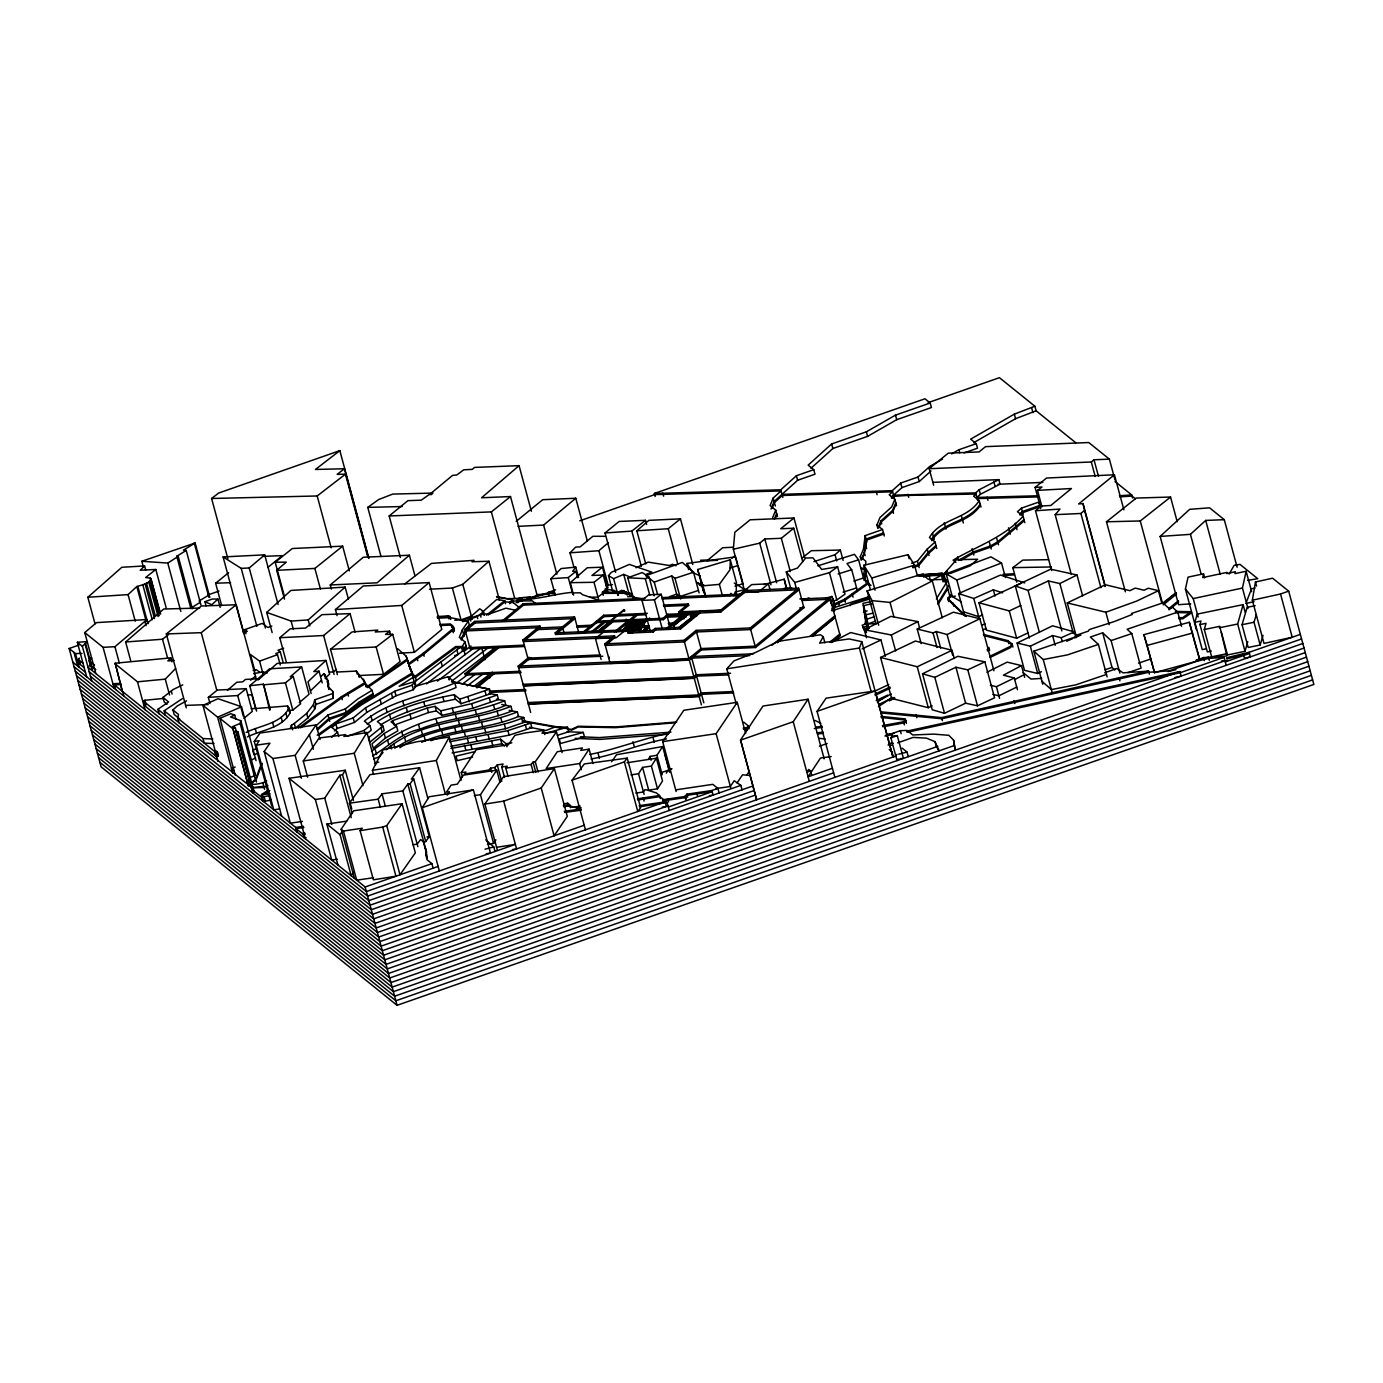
<?xml version="1.0" encoding="UTF-8"?>
<svg xmlns="http://www.w3.org/2000/svg" width="1383" height="1383" viewBox="0 0 1383 1383"><rect width="100%" height="100%" fill="white"/><g stroke="black" fill="none" stroke-linecap="round" stroke-linejoin="round"><path stroke-width="1.5" d="M730.276 559.752L730.068 569.623L719.385 584.369L702.944 585.822L697.637 569.537L730.276 559.752L736.413 582.502L736.205 592.373L733.837 595.658M835.107 607.154L831.875 596.453L825.668 598.217M833.085 598.925L834.122 610.007L833.361 600.706L830.595 601.847M834.433 611.148L834.589 605.253L844.909 600.343L868.541 583.436L870.979 585.407M884.273 535.982L882.544 529.533L865.188 535.619L863.407 549.189L860.261 556.761L861.177 560.184L864.34 552.595L866.104 539.024L883.46 532.956M865.637 564.61L865.862 561.291L860.261 556.761M628.159 633.12L630.579 631.132L630.147 629.542L627.726 631.53L628.159 633.12L653.139 632.014L655.559 630.026L680.54 628.919L699.919 612.997L720.733 612.064L744.936 592.166L733.336 549.224L734.822 532.248L750.156 519.801L793.963 517.985L804.647 557.556M1288.679 591.146L1280.537 593.999L1292.206 637.235L1264.01 643.441L1252.341 600.205L1255.487 581.984L1272.602 578.198L1288.679 591.146L1313.85 684.447L397.077 1005.32L101.08 766.822L69.15 648.489L79.021 645.031M869.06 585.337L868.247 582.312L865.067 579.754L863.787 573.72L864.842 568.136L861.453 568.24M865.862 582.295L865.015 578.267L866.328 571.335M178.995 722.739L177.767 718.192L178.511 714.441L172.91 709.911L177.318 705.935L186.567 700.853M983.33 634.365L1008.034 640.692L1012.114 644.046L1010.281 646.414L989.848 656.303M1196.468 630.008L1185.421 589.054L1188.066 577.126L1203.521 573.824L1202.709 577.593L1226.998 572.389L1226.756 573.565L1235.382 571.749L1234.95 573.634L1246.135 571.248L1251.667 591.717M1247.967 608.537L1242.435 588.052L1246.135 571.248M262.753 799.132L262.407 800.636L261.525 794.585L267.87 790.402M254.956 778.301L240.158 723.43L240.798 720.733L230.512 716.93L234.712 715.132L235.802 719.195M254.921 773.08L254.265 775.777L250.461 777.402M332.076 693.765L314.719 699.833L313.492 704.552L306.68 713.421L294.302 723.499L295.53 728.046L307.908 717.967L314.719 709.116L315.946 704.396L333.303 698.311L332.698 691.362L328.117 686.487L327.667 680.159L324.953 674.645L323.95 673.642L320.873 676.46M333.303 698.311L332.698 691.362M1221.362 632.169L1227.136 653.623L1211.664 656.839L1204.299 629.524L1206.028 623.353L1199.96 624.58L1207.342 651.894L1211.37 651.065M1204.299 629.524L1219.771 626.326L1226.686 655.11L1245.028 651.307L1237.664 624.01L1243.092 604.63L1197.194 614.121L1194.877 622.315L1202.242 649.63L1206.304 648.765M1245.028 651.307L1247.743 641.626M1199.96 624.58L1200.963 621.036L1194.877 622.315M1263.007 635.367L1260.172 645.014L1248.192 647.469L1242.038 624.701L1247.155 607.344L1255.142 605.702M1260.172 645.014L1254.035 622.264L1256.3 614.536M1226.686 655.11L1227.136 653.623M850.182 605.633L850.649 604.164L868.005 598.078L869.233 595.07M290.344 728.392L291.398 725.245L294.302 723.499M95.012 623.871L87.838 597.249L128.066 594.604L136.831 586.53C140.288 585.355 152.13 583.09 150.367 578.111L145.63 577.541L155.83 569.468L166.323 608.382M267.887 785.475L264.118 787.446L251.049 787.93L235.698 731.037L237.928 731.866L254.126 792.096L251.326 782.847L255.699 779.009L261.214 764.229M871.031 691.172L859.396 648.022L861.782 641.677L849.041 638.929L819.67 643.13L823.248 636.699L820.465 634.762L778.214 641.384L755.931 652.292L734.045 660.849L726.784 668.836L736.205 703.774M262.303 763.381L256.011 780.15C244.065 787.186 263.081 783.746 266.66 780.928M1246.567 601.622L1251.529 588.847L1255.003 588.034M437.46 618.218L450.201 617.596L468.284 621.226L462.389 629.766L459.312 637.321L464.913 641.833L466.659 648.281M461.006 638.842L469.2 624.632L468.284 621.226M461.317 639.983L469.511 625.773M414.952 677.774L455.906 647.693L461.645 647.642L464.913 641.833M465.846 645.256L463.875 650.079L415.488 686.711M466.14 646.38L464.187 651.203L470.998 646.051M579.788 520.821L654.66 494.613L781.084 490.93L773.183 498.053L770.106 505.608L775.725 510.12L777.453 516.568M771.04 509.013L774.117 501.459L797.611 480.281L814.985 474.196L813.757 469.65L808.139 465.137L831.65 443.96L866.38 431.807L895.492 415.142L930.206 402.989L931.433 407.536L896.72 419.689L867.608 436.354L832.877 448.507L810.939 468.284M772.112 508.27L774.411 502.599L782.311 495.494L892.588 491.778L889.234 494.803L894.836 499.315L896.582 505.763M772.648 517.674L775.725 510.12M774.324 519.195L776.641 513.525M775.414 518.452L776.952 514.666M831.632 610.439L833.206 606.601M895.769 502.738L892.692 510.292L880.936 520.872L877.859 528.427L876.943 525.021L880.003 517.467L891.758 506.869L894.836 499.315M878.931 527.684L881.23 522.013L892.986 511.416L896.063 503.879M865.17 622.333L866.328 619.463L874.298 616.68M866.398 626.879L867.556 624.01L866.328 619.463M862.266 559.423L866.156 546.734L866.415 540.165L883.772 534.08M948.652 601.553L947.822 598.511L951.02 594.465M504.518 777.402L501.718 767.029L503.101 764.004L497.258 764.885L494.889 767.479L490.637 768.17L488.787 770.054L464.602 773.996L465.933 772.06L461.282 772.63L462.406 776.779M362.968 785.63L354.238 753.268L366.927 732.489L343.935 736.465L345.681 734.615L319.179 737.986L303.257 760.978L307.614 777.16M729.826 595.693L731.002 593.307M648.506 759.319L650.01 756.415L656.942 755.256L662.647 746.543L669.493 771.904M373.548 774.445L372.442 770.314L383.039 749.863L417.13 741.703L449.285 737.087L460.988 780.461M685.795 799.53L684.983 796.487L686.902 794.153L711.899 790.523L717.915 788.414L719.143 792.978M445.24 793.548L436.319 760.494L449.285 737.087M461.282 772.63L476.288 749.672L508.374 744.78L514.943 735.324L525.384 732.921L543.623 730.38L542.05 733.232L556.485 731.884L562.068 752.646M1229.159 574.014L1234.12 565.353L1239.981 564.385L1257.752 578.699L1247.587 580.376M743.708 722.168L748.22 725.781L747.218 727.475L743.19 728.028M745.731 731.624L747.529 728.616L743.484 729.169M351.801 809.055L342.535 774.757L345.266 770.245L289.047 778.283L305.366 838.824M936.412 598.822L947.148 581.517L942.791 581.603L944.796 579.391L945.626 582.433M937.639 603.368L948.375 586.081M937.951 604.509L947.597 588.951M353.357 872.241L351.178 875.733L340.114 834.762L342.293 831.269M439.362 870.979L422.282 807.707L429.128 796.764L473.384 789.831L490.464 853.086L486.246 853.743M246.122 732.402C260.661 725.176 280.611 723.914 289.012 708.148L287.578 705.952L255.89 708.511M247.35 736.949C261.888 729.723 281.838 728.478 290.24 712.694L289.012 708.148M644.115 794.43L638.548 773.754L642.576 767.392L651.376 766.061L656.389 758.23L627 762.759M642.576 767.392L648.713 790.16L657.513 788.811L662.526 780.98L656.389 758.23M661.852 773.46L662.751 772.094L671.049 769.328M666.26 773.166L668.369 769.951L671.948 768.689M331.834 824.389L324.763 798.147L339.803 775.275L342.535 774.757M589.106 749.137L580.739 750.399L582.347 747.961L557.28 751.712L546.147 768.568L579.615 763.554L589.106 749.137L592.979 763.485M740.545 739.991L756.622 799.616L740.545 739.991L762.984 706.039L808.087 699.228L824.164 758.852M741.374 739.87L793.237 721.719L808.087 699.228M474.334 795.605L480.454 794.689L496.722 770.141L500.006 782.311M487.473 844.304L493.593 843.388L495.909 839.879M898.172 758.887L897.048 760.598L890.911 737.848L892.035 736.119L897.29 735.6L903.427 758.368L899.935 758.714M896.945 754.323L895.821 756.052L378.648 937.052L82.652 698.553M447.141 795.121L449.389 791.733L446.415 792.182L451.117 785.112L457.341 784.178L463.322 775.171L496.722 770.141M676.131 791.474L662.682 741.634L683.824 710.274L737.26 702.305L745.662 733.457M662.682 741.634L716.117 733.664L737.26 702.305M737.07 782.899L742.55 774.774L748.894 775.379M746.664 775.033L749.171 771.628M987.116 649.785L988.759 647.365L989.571 650.39M987.427 650.926L989.052 648.506M541.22 787.999L554.393 768.568L567.289 816.368L554.116 835.799L541.22 787.999L503.689 801.137L484.897 804.076L497.24 849.784M354.428 878.361L341.169 829.195L353.685 810.801L402.073 803.73L415.332 852.879L399.998 874.782L386.739 825.634L402.073 803.73M484.897 804.076L503.55 776.658L554.393 768.568M834.865 777.384L817.059 711.381L826.1 698.173L875.128 690.947L892.934 756.933L861.782 641.677M875.128 690.947L817.059 711.381M891.707 752.387L893.712 756.778M271.708 806.03L254.265 741.409L260.021 733.025L316.119 724.899L320.061 739.49M281.631 816.126L264.188 751.505L269.927 743.207L256.356 745.178L259.14 740.7L254.265 741.409M316.119 724.899L295.149 755.308L272.918 758.524L264.188 751.505M611.614 761.774L616.524 754.755L662.647 746.543M408.417 663.598L423.336 653.208L453.572 628.159L450.357 623.923L439.829 624.442M508.062 776.451L505.815 768.153L531.124 764.471L533.06 762.102L535.273 761.705L556.485 731.884M891.586 498.347L893.816 496.341L908.182 495.408L976 494.025L973.632 496.151L979.25 500.663C966.855 519.714 940.838 518.003 929.445 537.538L935.046 542.05L936.775 548.498M931.381 539.508C943.171 521.184 968.152 522.791 980.167 504.086M931.693 540.649C943.465 522.325 968.446 523.915 980.478 505.227M505.815 768.153L507.25 766.165L501.718 767.029M427.952 798.7L419.602 767.738L411.373 779.13L413.69 778.802L429.283 836.611L425.722 841.573L423.388 841.884M352.198 813.515L349.415 803.195L378.164 799.167L382.019 793.842L402.851 790.92L407.795 784.075L410.111 783.763L413.69 778.802M349.415 803.195L369.987 774.67L419.602 767.738M578.561 577.472L575.76 567.134L572.648 571.283L575.916 571.404L577.593 577.61M585.441 829.8L572.061 780.202L584.335 763.935L627.225 758.109L640.606 807.724L637.77 811.493L624.373 761.877L627.225 758.109M338.749 736.569L337.521 732.022L331.92 727.51L335.844 723.966L353.201 717.898L365.579 707.802L394.795 691.223L412.151 685.155L414.883 681.594L416.11 686.141L413.379 689.702L396.022 695.77L366.806 712.366L354.428 722.445L337.072 728.53L334.444 730.881M911.604 563.209L917.396 561.187L927.25 549.068L935.046 542.05M80.663 662.613L79.522 663.961L78.295 659.414L79.436 658.066M1071.306 574.429L1055.177 514.666L1060 509.065L1035.504 510.742L1051.616 570.522M612.946 592.201L608.485 575.656L611.372 572.303L629.351 564.42L651.808 572.13L646.017 574.377M943.846 574.049L956.5 559.683L977.643 559.251L970.192 565.82L951.037 573.184L943.846 574.049L949.983 596.816L955.376 596.159M360.116 830.664L382.693 827.051L395.953 876.2L373.393 879.813L360.116 830.664L362.277 828.227L343.451 831.027L341.169 829.195M951.331 595.606L948.133 599.652L965.075 616.144M115.204 663.218L122.344 691.344L115.204 663.218L170.835 657.876L171.907 661.852M114.858 663.581L137.487 681.819L165.268 679.139L175.624 668.473M182.763 684.844L173.082 689.581L162.987 697.447L164.214 701.994L167.015 704.241M170.835 657.876L167.862 660.936L174.102 660.331M91.693 680.903L82.375 646.31L87.25 641.608L77.344 642.265L86.68 676.857M94.58 665.067L88.979 660.555L91.676 657.997L88.858 658.17M269.65 710.222L263.479 684.187L270.307 709.548M573.841 566.944L570.021 552.82L575.674 547.098L580.151 546.873L592.875 536.31L605.426 536.293M555.326 595.312L550.849 578.751L561.083 568.551L575.76 567.134M147.047 619.532L96.482 622.627L84.761 632.567L103.085 647.33L114.945 646.708L147.047 619.532L148.154 623.629M145.699 570.038L144.593 565.941L140.219 570.245L155.83 569.468M322.204 682.891L319.041 671.187L307.977 681.802L311.14 693.505M310.432 690.895L321.496 680.298M220.174 607.362L217.944 599.081L211.772 604.734L204.943 601.709L206.05 605.84M1190.694 603.852L1178.575 604.699L1160.147 536.431L1189.691 509.324L1209.572 507.82L1224.283 519.68L1237.128 567.255M325.091 678.275L329.655 674.091L325.973 660.434L313.785 671.585L319.041 671.187M1160.147 536.431L1190.435 534.339L1205.699 520.423L1224.283 519.68M272.157 632.601L266.712 612.427L290.931 590.437L345.145 587.101L348.412 599.219M144.904 700.247L146.131 704.811L144.869 705.935L143.642 701.388L144.904 700.247L163.955 698.415M316.223 725.574L327.978 714.976L345.352 708.909L357.886 698.934L372.044 690.29L373.79 696.738M317.156 728.979L328.912 718.382L346.269 712.314L358.802 702.357L372.961 693.696M317.45 730.12L329.206 719.523L346.58 713.455L359.113 703.498L373.272 694.836M331.643 737.312L337.521 732.022M655.162 496.514L654.349 493.472L780.773 489.789L796.383 475.735L813.757 469.65M782 494.353L892.277 490.654L900.679 483.082L918.035 476.997L929.791 466.399L942.532 459.121M891.274 497.206L901.906 487.629L919.263 481.543L931.018 470.963M893.504 495.2L975.689 492.884L979.216 489.72L998.82 479.624L1000.047 484.171L980.443 494.267L976.917 497.448L1038.114 495.771M935.963 545.472L928.183 552.474L918.312 564.592L912.538 566.615M936.274 546.596L928.494 553.615L918.623 565.733L912.832 567.756M1040.535 508.512L1038.789 502.064L1021.432 508.131L1017.456 511.71L1023.074 516.222L1024.803 522.67M1019.703 513.923L1022.348 511.537L1039.705 505.469M1020.014 515.064L1022.659 512.678L1040.016 506.61M955.895 562.414L953.077 560.15C977.107 546.043 1003.799 537.641 1023.074 516.222M1023.99 519.645L997.662 541.808L990.401 545.991L973.044 552.059L958.454 560.374L957.537 556.951M1024.302 520.769L997.973 542.949L990.712 547.115L973.338 553.2L960.58 560.478M266.712 612.427L291.104 621.071L308.202 619.912L345.145 587.101M429.525 589.227L452.397 588.017L462.769 584.3L488.942 561.273L499.436 600.187M482.252 612.202L496.739 599.461L504.726 600.654L505.556 603.679M573.617 595.088L570.28 582.675L587.256 567.756L602.452 567.203L608.036 587.879M252.553 787.411L251.516 788.31L252.743 792.857L253.781 791.958M813.895 561.636L835.038 554.721L840.345 550.071L843.129 560.409M130.694 660.746L125.646 641.989L163.747 609.021L199.671 608.053M257.999 680.021L277.153 663.425L325.973 660.434M645.757 563.936L636.82 530.778L648.869 520.354L680.471 518.85L692.762 564.437M1055.177 514.666L1080.901 513.473L1084.566 510.31L1083.01 503.568L1078.619 503.965L1114.421 474.767L1123.878 509.808M87.838 597.249L121.86 567.272L144.593 565.941M227.434 690.29L236.77 682.268L242.768 681.836L245.396 679.451L259.485 678.638M299.281 702.668L309.031 694.283L301.667 666.969L290.274 676.754L293.248 676.494L300.63 703.791L292.798 710.153L288.684 710.516L287.578 705.952M284.483 599.116L276.704 570.315L286.264 562.138L275.182 562.207L284.068 595.122M531.383 511.261L519.074 465.656L481.561 497.776L510.5 496.549L537.347 596.073M73.939 652.344L77.673 665.932M256.581 711.104L249.735 685.743L269.599 668.784L301.667 666.969M367.221 724.294C392.962 704.656 426.846 700.092 456.079 687.541L454.851 682.977C425.1 695.96 390.075 700.144 364.386 721.131L369.987 725.643L371.214 730.189L366.875 733.716M243.754 633.552L223.095 556.934L241.23 568.378L249.234 567.964L264.706 554.842L278.104 604.544M286.385 662.301L279.764 637.719L290.274 628.798L305.574 628.072L321.928 614.674L350.089 613.62L355.068 632.066M337.072 615.677L335.429 609.557L363.228 585.994L429.145 582.571L441.799 629.438L414.399 652.309L399.428 653.243M570.021 552.82L598.891 550.711L608.174 542.845M1035.504 510.742L1041.071 506.022L1050.803 505.486L1071.427 488.527L1037.527 490.36L1041.969 506.852M383.039 752.421L379.426 756.847L373.635 758.869M386.116 749.811C420.812 719.765 470.168 722.635 511.001 706.35L512.229 710.897C474.628 725.781 431.34 724.606 396.731 747.131M404.683 584.006L431.479 563.4L474.006 560.322L472.052 561.723L488.942 561.273M382.953 726.075L368.725 737.537L369.952 742.083L384.18 730.639L382.953 726.075L377.352 721.563C400.361 706.817 427.606 699.85 454.212 694.664L459.813 699.176L461.04 703.74L490.723 693.713L489.478 689.166L451.722 681.681M396.593 726.282L384.197 733.509L372.027 743.76L373.254 748.307L385.425 738.055L397.82 730.846L396.593 726.282L390.991 721.77L392.997 720.526L427.261 708.01L435.109 706.333L440.71 710.845L441.938 715.409L472.9 708.217L498.502 699.556L497.275 695.009L489.029 693.384M371.474 751.332C390.576 736.62 412.065 724.675 435.956 718.572C458.949 712.971 482.563 709.738 504.639 700.783L505.867 705.33C478.19 716.982 447.556 717.829 419.827 729.204C401.364 732.938 387.966 746.734 372.701 755.896M331.367 589.072L330.26 584.974L363.297 557.245L409.403 555.223L414.935 575.708M335.429 609.557L401.744 605.443L429.145 582.571M518.072 526.353L543.605 525.073L575.777 498.243L587.395 541.254M91.157 664.151L88.011 667.246L366.374 891.534L438.134 866.415M516.118 602.711L521.443 598.303L522.255 601.346M517.761 602.746L521.737 599.444C538.972 599.461 555.326 593.739 572.251 592.373M527.009 599.254L529.914 596.851L530.726 599.876M731.884 558.386L735.047 555.776M279.764 637.719L323.622 635.523L350.089 613.62M336.536 669.372L333.441 671.931L329.258 672.138M524.33 646.518L470.185 648.938L464.913 629.369L474.594 621.399L574.55 616.956L578.889 633.086M574.55 616.956L555.188 632.878L555.603 634.469L574.982 618.547L475.026 622.99L465.345 630.959L540.304 627.623L539.871 626.032L464.913 629.369M502.271 620.881L523.068 603.783L644.789 598.355M505.227 620.12L523.448 605.149L643.026 599.824M487.819 648.057L448.835 677.912M495.719 647.123L451.774 681.162M521.114 672.622L465.431 675.094L465.051 673.728L498.07 646.587M465.431 675.094L500.076 646.604M602.781 656.216L528.22 659.535L522.93 639.966L539.871 626.032M540.304 627.623L523.362 641.556L614.986 637.477L614.553 635.886L522.93 639.966M473.712 686.487L492.348 672.155M476.565 686.504L493.074 672.933M476.945 687.87L495.097 672.951M530.657 712.435L518.158 666.122L528.946 657.253M530.916 657.582L518.59 667.712L689.339 660.123L701.371 649.941L755.516 647.538L803.921 607.725L798.648 588.155L744.503 590.558M581.88 633.172L603.662 615.262L647.382 613.309M583.851 633.207L604.025 616.628L645.671 614.761M591.82 631.478L604.734 620.863L605.097 622.229L593.808 631.512M597.231 631.651L623.716 609.868L624.857 610.958M598.061 631.616L624.563 609.834M599.185 631.426L610.785 621.901M600.015 631.391L611.614 621.866M600.827 631.772L612.479 622.194M601.086 659.414L595.468 638.618L605.149 630.648M650.373 631.616L641.954 600.395L648.731 594.828L661.212 594.275L670.202 627.554M614.346 631.945L627.26 621.33M623.284 629.974L627.26 625.237L628.643 620.621L636.975 613.775L637.338 615.141L630.078 621.105L629.714 619.74M641.954 600.395L654.436 599.842L661.212 594.275M629.939 620.569L627.744 622.194L645.705 621.382L645.291 619.895L646.38 618.996L646.743 620.362L649.647 617.976M616.334 631.979L627.623 622.696M626.361 626.793L625.963 625.306L628.141 623.681M689.27 659.898L610.145 663.408L604.872 643.838L614.553 635.886M624.113 628.574L627.346 625.929M614.986 637.477L605.305 645.446L684.429 641.919L696.531 631.962L750.675 629.559L799.08 589.746L744.936 592.166M625.98 629.732L616.299 637.684L595.468 638.618M645.705 621.382L642.836 625.375L626.136 625.98M625.963 625.306L642.611 624.563L646.604 619.826L628.643 620.621M642.801 625.237L639.257 631.616L641.902 626.793L625.254 627.536M642.455 631.184L649.076 625.738L642.525 631.461M645.169 630.959L649.526 627.363L624.165 628.418L624.58 629.922M667.868 614.277L668.248 615.642L663.408 619.619L596.764 622.592L596.401 621.226L663.027 618.27L667.868 614.277L699.106 612.894M627.726 631.53L652.707 630.423L655.127 628.435L680.125 627.312L699.487 611.39L720.301 610.473L751.764 584.594L768.429 583.851L770.106 590.092M678.621 611.926L688.302 603.956L688.682 605.322L678.984 613.291L678.621 611.926L722.358 609.972M665.828 628.919L679.693 617.527L685.933 617.25M667.73 629.023L680.056 618.893L684.222 618.702M674.299 629.248L673.383 625.911L690.826 611.96L692.192 616.974L678.327 628.366M673.383 625.911L690.826 611.96M677.826 628.383L692.192 616.974M684.844 624.667L691.016 619.601M604.872 643.838L683.997 640.329L696.098 630.371L750.243 627.968L798.648 588.155M768.429 583.851L758.748 591.82L742.083 592.564M696.669 676.339L694.249 678.327L523.5 685.916M803.558 606.359L755.153 646.172L701.008 648.575L688.907 658.533L518.158 666.122M701.579 694.543L699.158 696.531L528.41 704.137M772.042 645.239L829.904 597.663L840.155 635.661L832.082 642.3M777.436 642.749L830.336 599.254L802.434 600.499M810.023 636.249L834.813 615.867M812.046 636.266L835.176 617.233M812.098 636.491L835.246 617.458M829.8 642.231L839.723 634.071M831.823 642.231L840.086 635.437M209.991 703.532L208.332 697.326L237.738 695.545L246.157 688.665L252.294 711.415L243.875 718.313M1040.656 508.028L1035.089 487.421L1046.516 478.051L1114.421 474.767M400.361 557.435L389.176 515.963L407.916 500.663L421.245 500.179L429.076 494.63L431.738 494.492L432.481 493.091L431.098 493.23L452.535 475.406L456.788 474.974L463.703 469.822L472.243 469.373L474.525 467.419L519.074 465.656M516.187 521.374L542.689 499.712L575.777 498.243M615.66 572.32L605.045 532.956L619.152 521.443L645.481 520.319L646.587 524.468M933.646 485.243L929.169 468.699L1091.308 461.991L1094.005 459.778L1109.373 459.139L1114.957 479.832M733.336 549.224L759.716 543.139L764.816 538.972L781.326 538.281L793.721 528.22L802.71 561.55M793.963 517.985L780.721 528.755L793.721 528.22M929.169 468.699L948.254 453.157L979.043 451.93L985.543 446.64L1088.767 442.543L1109.373 459.139M1162.93 603.749L1176.207 592.944M1163.241 604.89L1176.501 594.085M1168.687 608.693L1178.385 600.792M1168.981 609.817L1178.696 601.933M221.678 605.668L215.627 583.246L228.593 572.718M267.801 567.462L282.391 555.62L263.081 556.364M262.805 684.879L285.434 682.839L293.248 676.494M346.839 736.413L364.196 730.328L369.987 725.643M550.849 578.751L568.275 577.575L575.916 571.404M208.332 697.326L217.304 690.065L246.157 688.665M636.82 530.778L668.248 528.721L680.471 518.85M276.704 570.315L314.875 568.43L342.656 546.147L349.311 570.833M165.39 715.339L164.162 710.793L182.418 698.605M389.176 515.963L491.363 511.9L510.5 496.549M337.366 674.662L330.52 649.301L352.112 631.927L377.784 630.095L375.26 631.979L389.626 631.201L390.68 635.108M516.758 600.049L519.368 597.957L529.914 596.851M533.06 598.044L536.431 595.347M462.354 620.466C466.019 617.873 491.224 615.037 479.711 608.814L471.361 616.161L460.988 619.878L454.765 620.206M486.418 615.176L504.726 600.654M488.337 615.003L505.037 601.778L513.11 602.539L518.711 607.051M186.273 707.889L166.323 633.95L201.296 606.013L236.216 604.769L256.183 678.725M275.182 562.207L292.314 548.532L342.656 546.147M166.323 633.95L201.261 632.671L236.216 604.769M250.513 680.211L255.509 676.218M1125.364 591.803L1106.469 521.789L1136.256 498.053L1170.554 497.05L1177.21 521.754M801.639 558.386L811.354 550.693L840.345 550.071M605.045 532.956L631.824 531.107L645.481 520.319M1106.469 521.789L1140.266 520.959L1170.554 497.05M1175.948 592.702L1162.481 603.334L1140.266 520.959M509.324 602.556L512.695 599.894L513.508 602.936M509.636 603.679L512.989 601.035L532.213 600.844L536.224 604.077M602.452 567.203L591.941 575.449L603.265 575.051L607.725 591.596M570.28 582.675L594.016 582.295L603.265 575.051M603.247 595.278L602.418 592.235L606.048 589.4L613.81 590.264L617.112 592.201L617.924 595.243M389.626 631.201L385.529 634.417L392.72 634.33L400.085 661.644L383.54 674.316L358.629 675.561M227.832 558.611L211.599 498.485L218.618 493.057L339.838 450.633L368.933 558.455M339.838 450.633L315.445 469.459L344.436 468.751L368.483 557.919M344.436 468.751L337.141 474.369L345.456 474.162L367.843 557.107M211.599 498.485L317.191 495.978L345.456 474.162M125.646 641.989L162.52 639.223L168.536 634.624M330.52 649.301L376.159 647.002L392.72 634.33M414.883 681.594L399.134 686.227L415.073 676.08L411.978 673.573M414.26 682.165L461.334 646.518L462.562 651.065M426.448 683.911L473.626 648.178M437.408 681.093L481.664 647.572L484.932 659.708M456.407 683.133L468.318 674.109M462.735 683.824L474.646 674.8M467.368 685.795L482.684 674.195M1016.747 582.122L1012.84 567.652L1022.798 560.115L1048.504 559.666M409.403 555.223L377.075 582.813L330.26 584.974M1037.527 490.36L1042.004 487.006L1035.089 487.421M831.529 605.253L844.598 599.202L868.247 582.312M298.451 727.959L341.428 696.704L365.112 682.493L356.365 671.066L336.657 672.052M300.474 727.838L341.739 697.845L365.406 683.634L372.044 690.29M399.86 747.684C434.954 724.657 479.331 727.268 517.363 711.917L518.59 716.463C487.49 729.55 452.569 728.668 421.625 742.239M317.191 735.237L361.343 703.653L411.892 673.141L412.722 676.166M319.058 735.255L361.654 704.794L412.203 674.282L407.501 660.175L367.601 687.61M381.017 556.519L367.757 507.371L378.683 499.522L392.755 494.077L432.914 493.091M837.631 566.823L821.692 569.45L812.962 557.833L805.667 558.058L797.455 568.067L786.27 571.905L794.758 582.468L829.454 572.648L837.631 566.823L844.996 594.12L836.819 599.963L832.739 601.121M159.131 713.87L157.904 709.306L168.588 701.959L162.987 697.447M414.641 676.65L455.595 646.57L461.334 646.518M367.29 686.469L407.19 659.034L406.153 656.182L397.647 648.731M877.254 702.045L887.661 695.079L876.2 700.524M878.482 706.592L892.242 697.412M942.393 573.305L918.71 575.069L942.393 573.305L944.433 580.895M947.476 571.265L942.687 574.446L919.021 576.192M943.621 577.852L942.359 578.699L941.131 574.152M891.309 693.989L878.412 700.749M894.213 697.43L889.2 700.766L894.87 698.069M882.44 725.626L903.514 721.788L905.623 720.405L904.828 718.883L880.902 716.342M269.771 790.506L261.819 795.709L261.491 797.23L251.827 789.451L253.193 788.69L143.642 701.388M143.486 567.324L141.844 561.273L167.775 563.071L178.234 556.381L192.375 608.779M190.906 608.693L176.765 556.277L186.221 550.434L200.915 604.855M200.224 602.314L190.768 608.174L192.237 608.261M380.308 725.055C402.937 711.035 429.491 704.275 455.439 699.21L461.04 703.74M209.818 597.421L195.141 543L183.386 550.14L186.221 550.434M199.066 601L209.144 594.88L208.228 594.828L218.981 591.06M973.718 442.664L1015.571 418.703L1036.109 410.803L1034.882 406.239L1014.344 414.139L970.659 439.154L976.277 443.666L977.504 448.213L964.003 452.933M951.625 453.901L958.903 449.734L976.277 443.666M1024.63 677.324L1021.467 665.621L1003.418 675.181L1014.275 677.981L1017.439 689.685M1014.897 679.502L1023.921 674.731M932.332 580.929L927.457 578.716L923.135 573.824L867.106 590.904L872.033 600.637L890.03 602.435L932.332 580.929L942.29 617.786M831.356 642.507L850.649 632.55L880.954 639.966L885.345 656.251M866.449 637.719L864.289 629.732L891.309 634.987L917.897 621.624L919.505 627.605M864.289 629.732L890.859 616.369L917.897 621.624M1029.367 638.012L1015.312 585.943L1028.053 590.403L1048.349 580.946L1059.862 583.54L1076.994 574.982L1082.612 595.814M986.909 672.259L1007.17 662.129L1021.467 665.621M922.53 673.815L957.866 656.303L984.869 661.835L994.567 697.793L977.504 705.814L965.628 703.186L944.52 713.3L932.228 709.773L922.53 673.815L934.822 677.342L955.93 667.228L967.806 669.856L984.869 661.835M990.401 685.276L996.417 686.694L1014.275 677.981M1016.73 687.074L998.872 695.805L992.856 694.387M1041.416 671.706L1037.699 673.486L1024.492 670.323L1017.127 643.009L1052.567 625.808L1074.332 631.893L1075.905 637.753M921.147 643.614L917.223 629.04L933.076 632.93L936.187 631.512L947.096 634.538L979.89 618.737L993.928 670.738M990.159 657.426L1010.593 647.555L1012.425 645.187L1008.345 641.833L983.641 635.506M523.759 720.923L571.525 729.429L578.111 726.265L615.176 726.974L676.736 721.961M567.549 729.377L571.715 730.103L578.301 726.939L615.349 727.665L674.8 722.825M1017.127 643.009L1030.335 646.172L1052.549 635.54L1061.228 637.719L1074.332 631.893M1076.199 636.059L1067.244 602.919L1105.345 584.75L1129.876 590.679L1135.287 588.103L1144.069 590.247L1148.357 588.224L1158.453 590.679L1161.806 603.109M1158.453 590.679L1136.688 601.086L1105.847 612.237L1067.244 602.919M862.214 648.869L880.954 639.966M875.629 690.757L888.75 684.533M874.903 694.197L889.978 687.04M875.214 695.338L890.289 688.181M879.329 704.172L892.675 697.827M1015.312 585.943L1050.648 569.191L1076.994 574.982M932.159 705.866L928.287 707.698L891.637 698.432L880.573 657.461L915.39 641.038L952.057 650.287L954.27 658.481M880.573 657.461L917.24 666.744L952.057 650.287M636.007 567.791L648.143 562.103L669.337 565.509L672.622 564.247L675.993 565.785M917.223 629.04L953.44 612.185L979.89 618.737M1028.174 632.844L1016.643 638.203L986.356 630.112L978.991 602.798L1021.311 583.09M978.991 602.798L1009.279 610.906L1020.81 605.529M1066.725 641.228L1072.465 638.669M964.21 614.259L958.626 593.566L1000.497 575.034L1024.786 582.917M958.626 593.566L973.77 598.476L993.357 589.815L1002.64 592.84M982.604 614.951L978.68 616.68L963.536 611.77M218.03 761.324L202.921 705.347L218.082 698.726L241.524 706.748L256.062 760.667M202.921 705.347L217.615 717.189L241.524 706.748M235.179 767.012L231.497 768.62L234.038 770.659M251.723 759.786L255.406 758.178M1074.159 637.943L1080.936 635.022M235.266 775.206L219.914 718.313L230.805 713.68L234.712 715.132M263.807 786.305L252.899 787.549L248.318 785.63L232.517 726.68L240.158 723.43M219.914 718.313L232.88 728.772L235.317 727.735L249.58 780.565M235.698 731.037L237.928 731.866M249.441 780.064L247.073 781.084L251.326 782.847M250.669 784.628L248.231 785.665L232.88 728.772M608.485 575.656L613.62 578.664L623.716 574.377L630.873 577.368M618.391 595.226L617.579 592.201L621.728 590.437L626.378 592.149L627.191 595.174M625.272 594.016L628.643 592.581L632.498 594.206M833.067 599.565L830.301 600.706L831.114 603.731M441.938 715.409L436.337 710.879L428.488 712.556L394.224 725.09L392.997 720.526M1001.534 563.019L990.902 556.848L946.162 573.807L956.829 580.013L1001.534 563.019L1005.441 577.489M459.813 699.176L489.478 689.166L451.48 681.629M633.379 598.476L627.796 577.783L645.308 578.647L649.146 577.23L654.159 595.848M627.796 577.783L642.265 572.51L649.146 577.23M204.943 601.709L212.308 599.029L217.944 599.081M283.083 662.232L280.3 651.894L275.839 653.519L277.482 654.678L280.282 665.033M271.829 626.067L267.818 627.502L262.269 623.37L244.86 629.611L245.967 633.742M283.705 648.195L278 650.235L280.3 651.894M254.87 670.997L250.392 654.453L259.606 661.126L277.482 654.678M243.408 632.705L247.246 631.339L244.86 629.611M699.106 592.927L693.523 572.234L682.32 562.414L645.757 575.76L654.245 582.07L671.74 575.916L675.008 578.319L680.592 599.012M141.844 561.273L195.141 543M654.349 493.472L924.968 398.771L930.206 402.989M928.131 402.643L999.442 377.68L1034.882 406.239M549.103 595.451L548.29 592.408L555.62 589.85M552.872 591.63L527.321 598.303M454.609 655.663L458.136 654.436L456.909 649.872M256.287 748.877L252.657 750.139L253.487 753.182M253.884 754.703L257.515 753.424M440.71 710.845L471.672 703.67L497.275 695.009M430.804 740.718C460.798 729.325 494.077 730.155 523.759 717.483L524.987 722.047L505.556 728.72L449.527 739.749M374.862 763.416L378.717 762.068M923.688 577.16L929.048 575.293L930.275 579.84L944.796 579.391M930.586 580.981L941.425 575.276L923.101 576.037M449.579 741.789L507.889 730.604L530.657 723.171L531.885 727.717L509.117 735.151L450.806 746.353M867.556 624.01L875.525 621.226M422.282 807.707L473.384 789.831M382.693 827.051L386.739 825.634M589.867 754.444C616.559 749.206 642.386 738.643 669.337 733.146M591.094 758.99C616.524 754.496 640.796 743.553 666.502 738.885M981.688 625.133L985.094 623.94M982.915 629.68L986.321 628.487M572.061 780.202L624.373 761.877M120.805 683.323L112.905 683.738L365.147 886.987L431.894 863.632L433.121 868.178M495.028 851.496L493.8 846.932L485.018 849.197M584.214 825.253L368.829 900.644L90.465 676.356M819.445 746.198L827.155 743.501M662.388 807.05L666.381 806.462L665.154 801.915L370.056 905.191L74.06 666.692M669.234 810.438L667.09 802.486L639.482 806.808M668.006 805.891L371.284 909.737L75.287 671.239M668.317 807.032L712.21 791.664L687.195 795.294L685.294 797.628L662.82 800.913M742.049 789.935L740.821 785.388L372.511 914.301L76.514 675.786M884.895 736.067L900.333 730.673L907.144 730.449L912.745 734.961L933.698 734.114L948.79 735.307L953.561 740.112L955.273 750.174L953.561 740.112M831.166 756.553L820.482 758.022L808.087 776.797L832.41 768.274M890.911 737.848L897.29 735.6M810.559 770.936L806.859 772.233L808.709 769.449L810.559 770.936L811.786 775.5M897.705 742.827L913.126 737.416L926.472 738.142L934.977 741.634L939.092 750.865L937.173 747.754M1104.671 672.778L1116.894 668.49L1122.944 672.847L1148.599 671.118L1149.429 674.143M833.638 772.82L377.421 932.505L81.424 693.989M908.285 756.657L907.058 752.11L898.708 754.15M937.864 746.319L379.876 941.598L83.879 703.1M1226.565 656.026L1203.59 657.582L1196.07 660.227L1208.465 657.253L1209.295 660.296M954.045 745.627L381.103 946.145L85.106 707.647M1174.98 677.463L1181.168 676.097L1179.924 671.55L382.33 950.709L86.351 712.193M1226.202 665.327L1224.059 657.357L1180.235 672.691L906.989 732.316M1224.975 660.763L383.558 955.255L87.578 716.757M1226.496 657.789L1249.126 652.309L1300.348 634.382M1225.286 661.904L1249.419 653.45L1226.807 658.93M1301.576 638.946L384.785 959.802L88.806 721.304M1302.803 643.493L386.03 964.366L90.033 725.85M1304.031 648.039L387.257 968.913L91.261 730.414M1305.258 652.586L388.485 973.459L92.488 734.961M1306.486 657.15L389.712 978.006L93.716 739.507M1307.713 661.696L390.94 982.57L94.943 744.054M1308.94 666.243L392.167 987.116L96.17 748.618M1310.168 670.807L393.394 991.663L97.398 753.165M1311.395 675.353L394.622 996.209L98.625 757.711M1312.623 679.9L395.849 1000.773L99.853 762.258M1042.73 684.257L1033.81 651.186L1077.997 636.042L1076.89 635.039L1088.369 631.115L1089.303 629.559L1113.937 621.676L1132.331 614.432L1131.398 613.533L1162.896 602.85L1168.912 608.399L1172.473 607.189L1177.728 612.099L1181.583 626.343M1119.884 673.141L1111.102 640.588L1102.683 632.826L1090.34 637.027L1098.379 644.409L1107.161 676.961M1177.728 612.099L1127.128 629.248L1131.778 633.57L1141.113 668.162L1127.958 672.622M1098.379 644.409L1067.572 654.851L1043.249 659.553L1033.81 651.186M1111.102 640.588L1131.778 633.57M1104.965 669.804L1112.018 667.419L1114.819 669.994M1138.486 663.149L1150.639 659.034M1106.486 674.437L1075.68 684.879L1051.357 689.581L1041.918 681.231M675.008 578.319L693.523 572.234M698.432 590.437L679.917 596.522L676.65 594.12L669.562 596.626L686.608 596.764M871.981 603.714L863.58 605.668L866.674 626.222L862.75 627.502L866.104 632.792M730.103 567.998L738.09 565.491L743.12 584.11M735.013 586.202L742.999 583.695M817.785 565.854L854.452 554.341L858.584 559.821L864.168 580.514M858.584 559.821L846.966 563.486L851.686 569.71L857.408 590.956M838.15 573.962L851.686 569.71M853.812 581.067L863.493 578.042M843.077 592.166L856.596 587.913M832.134 608.243L869.216 596.626M832.047 610.75L869.821 598.891M863.493 611.995L867.141 610.854M557.349 735.324L568.793 731.78L567.566 727.233L544.539 733.595M870.374 589.452L863.856 565.267L908.078 554.704L914.509 565.128L917.223 575.207M863.856 565.267L871.757 578.059L914.509 565.128M414.347 686.659L448.282 676.685L454.851 682.977M462.665 621.589C470.255 620.621 478.604 614.398 484.932 613.914L488.545 614.277L505.901 608.192L515.271 610.197M803.454 599.6L809.124 597.992M583.246 732.402L559.233 738.971L560.461 743.518L584.473 736.949L583.246 732.402L567.082 731.711M1197.903 660.867L1154.546 672.708L1143.914 634.676L1189.328 622.281L1199.977 660.296M1143.914 634.676L1147.164 645.412L1192.613 632.999M735.739 595.589L735.289 592.045L747.529 588.83M763.831 584.542L784.213 579.183L786.841 588.933M530.208 597.992L548.584 593.549L554.721 593.445M253.677 673.642L263.116 671.861L267.04 673.123M880.936 711.83L941.616 717.604L1148.599 671.118M475.251 751.539L456.01 756.103L457.237 760.65L472.623 757.002M871.359 601.432L862.957 603.386L866.052 623.958L862.128 625.22L866.605 632.29M867.954 623.871L866.035 614.761L872.327 613.309M744.849 589.59L734.269 583.021M450.91 748.445L500.577 739.214L506.178 743.726L506.991 746.768M452.137 752.992L501.804 743.777L504.605 746.025M1167.909 671.55L1175.93 669.718M1252.341 600.205L1280.537 593.999M1179.924 671.55L906.678 731.175M268.146 795.83L262.286 796.971L261.18 796.089M271.379 799.996L263.513 801.535L261.525 794.585L269.927 793.738M1185.421 589.054L1193.218 598.58L1242.435 588.052M1245.858 603.455L1254.053 601.709M1219.322 627.796L1237.664 624.01M1242.038 624.701L1254.035 622.264M882.752 726.766L903.825 722.929L905.934 721.546L905.122 720.024L881.213 717.466M506.178 743.726L511.848 742.827M726.784 668.836L859.396 648.022M306.162 837.631L304.277 837.925L303.033 833.379L304.934 833.085M305.245 834.226L303.344 834.519L295.927 828.538L303.845 827.553M563.313 805.649L569.571 804.664L570.384 807.707M563.624 806.79L569.865 805.805L580.29 809.228M576.918 808.26L580.998 807.62M709.323 795.674L713.127 795.087L711.899 790.523M496.566 847.312L515.358 844.373L367.601 896.08L89.238 671.792M512.419 849.577L516.585 848.92L503.689 801.137M630.959 774.912L638.548 773.754M635.869 793.116L643.458 791.958L644.893 789.71L646.345 789.849L656.251 792.857L659.518 795.502L660.348 798.527M637.407 798.821L659.518 795.502M662.509 799.772L684.983 796.487M372.442 770.314L436.319 760.494M303.257 760.978L354.238 753.268M752.94 785.959L373.738 918.848L77.742 680.35M754.167 790.506L374.966 923.395L78.969 684.896M755.395 795.069L376.193 927.941L80.197 689.443M816.022 727.112L822.107 726.196M814.293 728.564L822.401 727.337M337.919 865.049L326.855 824.078L346.839 821.104M563.832 803.8L567.756 803.212L569.571 804.664M675.699 789.866L712.781 784.351L717.915 788.414M571.836 807.326L580.203 806.082M715.979 788.604L730.362 786.46L734.217 780.755L740.821 785.388M373.445 877.704L356.71 880.193L343.451 831.027M279.608 808.969L273.782 809.816L256.149 745.022M302.479 821.398L290.361 823.162L272.918 758.524M639.188 805.684L665.154 801.915M289.047 778.283L315.359 799.495L324.763 798.147M426.967 836.94L429.283 836.611M337.331 859.223L331.695 860.036L315.359 799.495M886.209 734.477L894.023 733.388M886.52 735.618L892.381 734.788M413.05 844.754L417.234 844.166L420.588 839.516L423.146 841.573L426.448 851.876L426.898 858.186L425.221 847.33M564.299 811.32L581.102 808.986M564.592 812.443L581.396 810.127M637.719 799.944L659.829 796.643L667.09 802.486M688.665 569.64L686.988 563.434L735.514 556.882L737.571 563.78M699.47 585.337L703.688 584.767M612.479 584.594L606.082 585.441L607.362 585.407M253.037 670.202L256.374 669.752L259.831 672.259M143.763 705.036L295.616 827.397L303.551 826.412M249.735 685.743L263.479 684.187M817.232 732.783L823.092 732.177M817.543 733.924L823.404 733.318M120.701 684.499L114.461 685L115.688 689.547M670.962 732.126L599.306 737.588L580.428 736.776M668.11 734.2L599.807 739.404L575.138 738.349M247.557 695.061L251.844 694.767L255.527 708.407L251.239 708.701M1224.059 657.357L1208.777 658.394L1196.381 661.351L1169.188 670.876L1148.91 672.259L941.909 718.745L881.23 712.971M1221.535 661.005L1227.793 660.573M1041.727 678.379L1031.096 679.088L1023.092 672.639M1119.383 495.754L1131.692 494.924L1132.504 497.966M1119.677 496.877L1131.986 496.065L1135.357 498.779M1002.986 574.377L1013.583 573.755M1003.28 575.518L1013.895 574.896M437.512 616.49L448.127 615.936L449.89 616.455L450.702 619.498M223.095 556.934L264.706 554.842M536.604 594.621L547.201 594.085M437.149 617.095L449.89 616.455M440.14 625.565L450.651 625.047L453.866 629.3L423.647 654.349L408.728 664.739L412.445 673.158M733.301 547.236L722.669 547.737L706.938 560.806L717.57 560.305M521.443 598.303L506.818 598.666L496.895 597.249M661.783 597.612L740.839 594.085M662.146 598.977L739.058 595.554M663.321 605.062L688.302 603.956M799.858 598.995L829.904 597.663M663.684 606.428L688.682 605.322M678.984 613.291L699.815 612.358M708.148 611.995L718.555 611.528M799.772 607.915L803.921 607.725M713.611 611.977L717.846 612.064M666.364 615.833L697.395 614.346M666.744 617.198L686.02 616.334M690.29 616.144L696.721 615.867M628.867 621.451L645.515 620.708M627.934 622.869L644.582 622.125M627.968 623.007L644.634 622.264M576.676 625.877L591.561 625.202L591.924 626.568L577.039 627.242M626.845 623.75L644.806 622.938M627.035 624.424L643.735 623.819M627.26 625.237L643.908 624.494M668.231 623.284L676.564 622.903M562.864 628.504L537.883 629.611L537.451 628.02L562.449 626.897L563.987 632.653M668.594 624.632L674.852 624.355M625.064 626.862L649.076 625.738M640.83 626.378L649.146 626.015M625.289 627.675L641.937 626.948L642.611 624.563M624.355 629.092L641.003 628.349M624.39 629.248L641.055 628.504M555.188 632.878L641.228 629.179M629.714 630.371L640.156 630.06M555.603 634.469L630.579 631.132M629.04 632.757L633.207 632.567M469.822 647.572L523.967 645.152M527.839 658.17L600.291 654.937M753.545 653.779L691.327 656.545L703.826 702.858M691.759 658.135L749.69 655.559M465.051 673.728L520.734 671.256M730.57 673.227L696.237 674.748L693.817 676.736L523.068 684.326M728.858 674.904L696.617 676.114L694.197 678.102L523.448 685.691M489.236 691.085L525.661 689.46M489.617 692.451L526.024 690.826M733.336 691.517L701.146 692.952L698.726 694.94L527.978 702.529M733.699 692.883L701.527 694.318L699.106 696.306L528.358 703.895M932.851 482.356L998.82 479.624M998.094 484.257L1042.903 482.39M784.057 588.345L791.871 588.017M942.653 579.84L946.629 579.667M215.627 583.246L230.65 582.658M700.524 560.253L708.528 559.959M185.599 705.399L208.211 704.587M861.765 569.381L865.153 569.277M916.912 575.674L929.048 575.293M1038.408 496.912L977.228 498.571M164.162 710.793L214.572 751.418C219.69 749.016 218.67 763.139 216.803 751.349M218.03 755.896L215.8 755.965L214.572 751.418M367.757 507.371L402.211 506.541M69.15 648.489L75.46 653.571L81.943 653.416M1012.84 567.652L1051.374 566.961M548.29 592.408L554.41 592.304M573.046 592.927L580.238 592.806L582.554 594.673L601.225 601.104M589.728 597.214L598.009 597.093L602.729 593.376L626.689 593.29L633.967 596.782L633.016 597.128L640.813 598.701M864.582 623.768L875.854 623.819M865.81 628.314L869.302 628.28M626.378 592.149L617.579 592.201M627.605 596.695L631.875 596.661M602.418 592.235L617.112 592.201M669.873 597.75L680.522 597.836M889.252 743.241L893.228 743.293M1175.394 611.424L1191.299 611.701L1182.517 617.7L1178.575 617.631M1175.706 612.565L1191.61 612.842L1182.811 618.841L1178.886 618.771M567.566 727.233L555.741 726.732L545.905 730.501L529.395 727.216M177.767 718.192L203.042 738.557L212.809 738.989M214.037 743.535L204.269 743.12L203.042 738.557M176.765 556.277L178.234 556.381M888.024 744.988L891.966 745.23M819.099 738.349L825.219 738.989M512.695 599.894L496.549 596.522M523.932 721.615L561.325 728.253M496.411 699.141L504.639 700.783M501.752 704.517L511.001 706.35M509.134 710.292L517.363 711.917M517.449 716.238L523.759 717.483M522.342 721.511L530.657 723.171M232.517 726.68L235.317 727.735M700.265 575.933L692.727 572.631L686.988 563.434M696.669 582.381L703.031 585.165M815.002 720.457L820.88 723.274M961.185 601.726L952.299 596.557L946.162 573.807M1035.711 410.474L1075.767 442.75M1114.992 481.474L1131.692 494.924M876.943 525.021L882.544 529.533M697.205 582.71L702.564 587.032L705.797 596.903M902.148 748.151L907.058 752.11M889.217 749.586L892.484 752.231M493.8 846.932L485.779 839.827M431.894 863.632L426.984 859.656L425.67 853.639M326.855 824.078L340.114 834.762M179.738 718.987L174.137 714.475L172.91 709.911M77.344 642.265L82.375 646.31M157.904 709.306L216.803 756.778M303.033 833.379L304.139 834.277M95.807 669.614L90.206 665.102L88.961 660.469M78.295 659.414L82.997 663.2M77.915 662.664L84.225 667.747M72.832 662.129L85.452 672.294M947.822 598.511L966.233 616.49M288.805 710.516L290.24 712.694M834.312 603.472L831.875 596.453M327.079 681.024L329.189 688.924M410.353 668.335L412.947 675.06M409.454 666.485L406.153 656.182M426.448 851.876L407.795 784.075M702.547 587.758L704.535 593.86M1197.246 651.376L1199.424 658.515M1255.487 581.984L1256.611 586.098M1243.092 604.63L1245.184 612.427M1249.126 652.309L1250.353 656.873L1244.544 658.325L1243.317 653.761M1205.699 520.423L1220.204 574.204M1203.521 573.824L1204.628 577.921M1190.435 534.339L1201.032 573.634M1193.218 598.58L1198.179 617.008M1203.59 657.582L1204.42 660.625M1189.328 622.281L1196.693 649.578M1147.164 645.412L1154.546 672.708M1094.005 459.778L1098.465 476.322M1091.308 461.991L1095.215 476.461M1083.01 503.568L1105.242 586.012M1084.566 510.31L1105.138 586.565M1080.901 513.473L1100.92 587.671M1105.847 612.237L1109.201 624.649M1119.106 677.826L1119.919 680.868M1102.683 632.826L1112.018 667.419M1031.701 408.071L1032.928 412.618M1014.344 414.139L1015.571 418.703M1059.862 583.54L1073.346 633.535M1048.349 580.946L1061.85 630.942M1061.228 637.719L1062.282 641.626M1021.432 508.131L1023.178 514.58M1052.549 635.54L1055.177 645.291M1015.278 523.241L1017.024 529.689M1028.053 590.403L1039.307 632.066M1008.501 527.805L1010.23 534.253M1043.249 659.553L1052.048 692.105M993.772 481.388L994.999 485.934M1030.335 646.172L1037.699 673.486M987.134 497.24L987.946 500.266M996.745 538.402L998.474 544.833M979.216 489.72L980.443 494.267M1009.279 610.906L1016.643 638.203M979.25 500.663L980.979 507.112M989.467 542.568L991.213 549.016M975.689 492.884L977.746 500.473M1012.114 644.046L1012.926 647.071M958.903 449.734L959.733 452.777M1008.034 640.692L1008.864 643.717M993.357 589.815L995.034 596.021M1014.085 700.541L1014.897 703.567M972.111 548.653L973.857 555.102M961.617 516.551L963.346 522.999M973.77 598.476L979.354 619.169M996.417 686.694L999.563 698.398M944.261 522.636L945.989 529.084M956.829 580.013L960.736 594.483M952.956 603.074L953.769 606.117M918.035 476.997L919.263 481.543M932.505 533.233L934.234 539.681M948.254 597.491L949.084 600.533M967.806 669.856L977.504 705.814M895.492 415.142L896.72 419.689M927.25 549.068L928.996 555.517M947.096 634.538L952.714 655.352M955.93 667.228L965.628 703.186M907.87 494.267L908.683 497.31M900.679 483.082L901.906 487.629M917.396 561.187L919.142 567.635M936.187 631.512L940.682 648.16M933.076 632.93L937 647.486M892.277 490.654L894.317 498.226M908.078 554.704L909.167 558.732M892.692 510.292L893.504 513.318M934.822 677.342L944.52 713.3M866.38 431.807L867.608 436.354M941.616 717.604L942.428 720.647M876.252 491.691L877.081 494.716M880.936 520.872L881.749 523.915M917.24 666.744L928.287 707.698M934.977 741.634L936.205 746.18M890.03 602.435L893.902 616.766M915.961 714.734L916.773 717.76M865.188 535.619L866.916 542.067M891.309 634.987L895.631 650.978M865.844 545.594L866.657 548.619M871.757 578.059L875.024 590.143M864.34 552.595L865.153 555.638M831.65 443.96L832.877 448.507M905.485 719.575L906.297 722.617M905.623 720.405L906.453 723.43M904.828 718.883L905.64 721.926M872.033 600.637L878.672 625.22M863.787 573.72L865.015 578.267M903.514 721.788L904.344 724.83M867.106 590.904L875.958 623.681M900.333 730.673L901.146 733.716M863.58 605.668L866.035 614.761M866.674 626.222L867.642 629.87M852.222 594.137L853.034 597.179M835.038 554.721L836.715 560.928M844.598 599.202L845.411 602.245M838.547 602.366L839.36 605.391M829.454 572.648L836.819 599.963M796.383 475.735L797.611 480.281M823.248 636.699L824.908 642.853M780.773 489.789L782.83 497.379M773.183 498.053L775.344 506.022M794.758 582.468L796.331 588.311M781.326 538.281L790.315 571.611M786.27 571.905L791.007 589.452M764.816 538.972L776.624 582.727M759.716 543.139L770.953 584.802M793.237 721.719L809.314 781.343M750.243 627.968L755.516 647.538M735.289 592.045L736.344 595.935M719.385 584.369L722.168 594.707M720.301 610.473L720.733 612.064M748.22 725.781L749.033 728.824M702.944 585.822L705.728 596.159M697.637 569.537L703.774 592.304M699.487 611.39L699.919 612.997M662.803 493.126L663.615 496.169M696.098 630.371L701.371 649.941M668.248 528.721L677.739 563.936M690.342 611.977L691.69 616.991M716.117 733.664L730.691 787.653M671.74 575.916L677.324 596.609M679.693 617.527L680.056 618.893M683.997 640.329L701.406 704.846M680.125 627.312L680.54 628.919M673.884 625.894L674.783 629.23M654.245 582.07L657.582 594.483M663.027 618.27L663.408 619.619M654.436 599.842L662.301 628.971M645.308 578.647L649.768 595.191M631.824 531.107L641.332 566.321M655.127 628.435L655.559 630.026M696.686 792.908L697.499 795.951M652.707 630.423L653.139 632.014M686.902 794.153L687.714 797.196M685.449 795.623L686.279 798.648M623.716 574.377L629.3 595.07M623.802 590.455L624.615 593.497M621.728 590.437L622.54 593.48M665.24 755.239L669.7 771.783M627.554 620.915L628.625 624.909M623.716 609.868L624.027 611.009M626.534 619.325L628.141 625.306M625.704 619.359L627.312 625.341M613.62 578.664L618.08 595.209M653.087 737.9L654.315 742.446M656.942 755.256L662.198 774.774M667.764 798.959L668.594 802.002M598.891 550.711L608.14 585.026M605.253 588.76L606.065 591.803M650.01 756.415L651.047 760.304M651.376 766.061L657.513 788.811M603.662 615.262L604.025 616.628M594.016 582.295L598.476 598.839M632.93 741.72L634.157 746.267M608.71 656.458L609.142 658.049M643.285 798.008L644.098 801.051M568.275 577.575L572.735 594.137M543.605 525.073L556.882 574.222M598.217 753.873L599.444 758.42M579.615 763.554L581.258 769.691M523.068 603.783L523.448 605.149M491.363 511.9L514.874 598.977M567.756 803.212L568.569 806.237M543.623 730.38L544.746 734.529M525.246 724.519L526.474 729.066M535.273 761.705L538.073 772.094M521.685 718.088L522.912 722.635M533.06 762.102L535.843 772.492M531.124 764.471L533.354 772.769M483.566 611.908L484.378 614.951M483.272 612.15L484.085 615.193M480.143 614.138L480.973 617.181M476.91 615.608L477.74 618.65M507.889 730.604L509.117 735.151M504.328 724.156L505.556 728.72M500.767 717.725L501.994 722.289M474.594 621.399L475.026 622.99M489.029 674.869L489.841 677.912M497.102 711.208L498.329 715.772M462.769 584.3L472.173 619.186M470.03 618.028L470.86 621.053M493.437 704.708L494.665 709.254M489.288 697.81L490.516 702.357M500.577 739.214L501.804 743.777M484.949 690.739L486.176 695.303M452.397 588.017L461.248 620.777M462.389 629.766L464.135 636.215M491.57 741.081L492.797 745.627M497.258 764.885L501.735 781.481M488.095 734.719L489.323 739.265M462.959 646.656L465.103 654.626M484.638 728.357L485.865 732.904M494.889 767.479L496.013 771.645M481.526 722.306L482.753 726.853M478.432 716.238L479.659 720.802M453.52 627.052L454.333 630.095M453.105 626.292L454.385 631.184M452.448 625.496L453.278 628.522M475.337 710.188L476.565 714.734M490.637 768.17L491.76 772.319M451.48 624.546L452.293 627.588M452.5 629.645L453.33 632.688M448.127 615.936L448.956 618.962M471.672 703.67L472.9 708.217M468.007 697.153L469.235 701.717M475.648 736.482L476.876 741.029M470.721 744.331L471.949 748.877M467.281 738.003L468.509 742.55M454.212 694.664L455.439 699.21M464.29 732.039L465.518 736.586M448.386 676.719L449.216 679.745M480.454 794.689L493.593 843.388M448.282 676.685L449.095 679.727M461.317 726.075L462.544 730.622M458.309 720.094L459.536 724.64M464.498 745.368L465.725 749.914M441.125 661.817L442.353 666.381M455.266 714.077L456.494 718.624M452.241 708.079L453.468 712.625M454.644 727.389L455.871 731.935M442.716 696.842L443.943 701.388M423.336 653.208L424.149 656.251M435.109 706.333L436.337 710.879M441.523 730.189L442.75 734.736M438.739 724.381L439.967 728.927M435.956 718.572L437.184 723.119M416.974 657.72L417.787 660.746M401.744 605.443L414.399 652.309M427.261 708.01L428.488 712.556M423.682 701.579L424.909 706.125M415.073 676.08L416.3 680.626M413.033 677.618L415.09 685.207M407.19 659.034L410.284 669.51M412.151 685.155L413.379 689.702M424.166 736.257L425.394 740.821M421.383 730.449L422.61 735.013M418.6 724.657L419.827 729.204M409.887 714.077L411.131 718.624M406.325 707.647L407.553 712.193M402.764 701.216L403.992 705.762M394.795 691.223L396.022 695.77M404.406 736.845L405.634 741.392M391.545 693.678L392.772 698.225M401.589 731.002L402.816 735.566M376.159 647.002L383.54 674.316M410.111 783.763L425.722 841.573M389.436 714.095L390.663 718.641M385.874 707.664L387.102 712.21M393.723 743.743L394.95 748.289M380.1 699.452L381.328 703.999M390.732 745.904L391.562 748.929M402.851 790.92L417.891 846.655M387.499 739.732L388.727 744.279M384.197 733.509L385.425 738.055M380.895 727.285L382.123 731.832M317.191 495.978L331.177 547.806M365.112 682.493L366.339 687.057L363.47 679.088M370.851 715.616L372.079 720.18M358.456 674.368L359.269 677.411M356.365 671.066L357.194 674.091M365.579 707.802L366.806 712.366M375.346 749.984L376.574 754.53M358.802 702.357L359.615 705.382M366.927 732.489L375.657 764.851M382.019 793.842L385.356 806.22M364.196 730.328L365.026 733.37M378.164 799.167L380.394 807.413M314.875 568.43L320.424 589.002M347.652 693.108L348.481 696.133M353.201 717.898L354.428 722.445M345.352 708.909L346.269 712.314M341.428 696.704L342.241 699.729M323.622 635.523L334.116 674.437M327.667 680.159L328.895 684.723M324.953 674.645L326.181 679.191M328.117 686.487L328.929 689.512M323.95 673.642L324.78 676.667M308.202 619.912L309.827 625.963M335.844 723.966L337.072 728.53M345.266 770.245L353.443 800.515M327.978 714.976L329.724 721.425M339.803 775.275L351.23 817.647M314.719 699.833L315.946 704.396M365.147 886.987L397.077 1005.32M291.104 621.071L293.282 629.144M313.492 704.552L314.719 709.116M306.68 713.421L307.908 717.967M309.394 734.65L313.319 749.24M285.434 682.839L292.798 710.153M249.234 567.964L265.432 628.02M291.398 725.245L292.626 729.792M285.866 713.144L287.094 717.691M295.149 755.308L301.338 778.231M241.23 568.378L256.875 626.361M281.181 717.362L282.409 721.909M259.606 661.126L262.96 673.538M272.607 722.531L273.834 727.078M295.616 827.397L296.844 831.961M255.25 728.599L256.477 733.146M262.891 782.899L264.62 789.347M237.738 695.545L243.322 716.238M264.101 796.591L265.329 801.137M194.225 542.931L208.919 597.352M240.798 720.733L255.596 775.604M255.699 779.009L256.529 782.035M237.15 732.195L252.501 789.088M201.261 632.671L216.785 690.203M217.615 717.189L232.724 773.166M167.775 563.071L180.827 611.442M150.989 578.734L160.653 614.156M151.024 579.944L159.875 612.721M150.367 578.111L159.754 612.928M149.883 580.895L159.287 615.712M148.673 581.724L158.077 616.541M162.52 639.223L167.585 657.98M146.494 583.107L155.328 615.867M145.077 583.764L154.464 618.581M142.864 584.923L152.251 619.74M171.285 690.981L172.097 694.024M165.268 679.139L169.556 695.009M137.885 586.513L147.843 623.387M136.831 586.53L146.235 621.347M144.956 621.607L146.062 625.704M128.066 594.604L135.257 621.226M137.487 681.819L144.99 709.583M114.945 646.708L119.353 663.097M122.62 691.569L123.848 696.116M103.085 647.33L114.149 688.302M84.761 632.567L95.807 673.521M85.504 643.216L92.644 669.666M84.985 643.648L91.572 668.075M75.46 653.571L79.142 667.228M784.213 579.183L786.668 589.901M412.134 672.017L412.791 675.803M868.161 625.341L868.61 628.28L867.383 623.733L868.247 629.524M701.233 581.776L702.46 586.34L701.233 581.776"/></g></svg>
